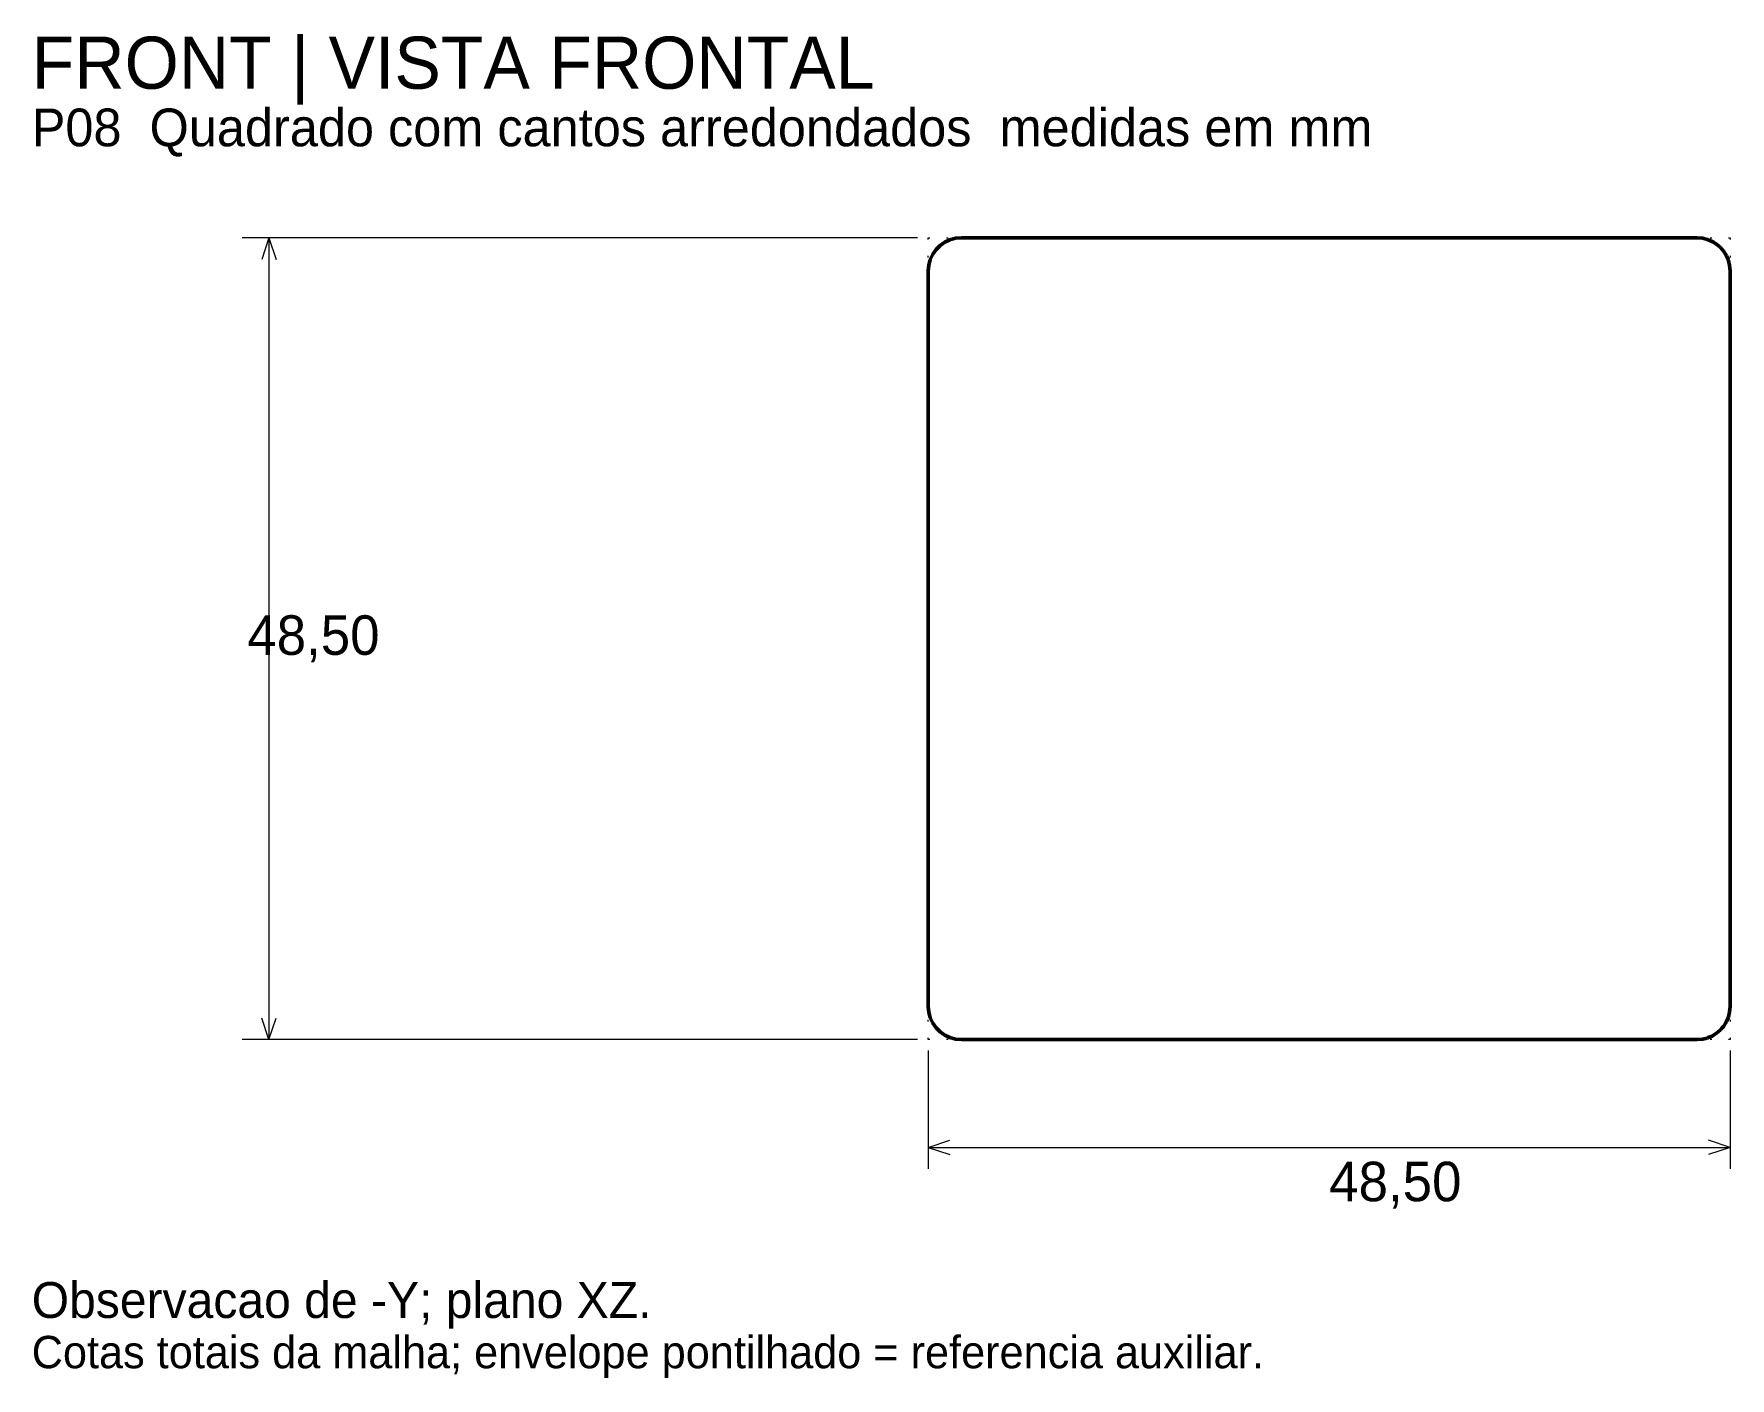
# Model space of a CAD drawing. Header units: millimetres. Extents: x 4 to 107, y 1 to 83.
import ezdxf

# ---------------------------------------------------------------- set-up
doc = ezdxf.new("R2010")
doc.units = ezdxf.units.MM
doc.linetypes.add('DOTTED', pattern=[1, 0, -1])
for name, color, linetype, lineweight in [('REFERENCE', 8, 'DOTTED', 13), ('TEXT', 7, 'CONTINUOUS', 18), ('THIN', 7, 'CONTINUOUS', 18), ('VISIBLE', 7, 'CONTINUOUS', 50)]:
    doc.layers.add(name, color=color, linetype=linetype, lineweight=lineweight)

msp = doc.modelspace()

# ---------------------------------------------------------------- linework, layer by layer
at = {"layer": 'REFERENCE'}
for p, q in [((58.36, 70.45), (106.86, 70.45)), ((58.36, 21.95), (58.36, 70.45)), ((106.86, 70.45), (106.86, 21.95)), ((106.86, 21.95), (58.36, 21.95))]:
    msp.add_line(p, q, dxfattribs=at)
at = {"layer": 'THIN'}
for p, q in [((57.71, 70.45), (16.85, 70.45)), ((18.48, 70.45), (18.04, 69.14)), ((18.48, 70.45), (18.48, 21.95)), ((18.48, 70.45), (18.91, 69.14)), ((18.48, 21.95), (18.04, 23.25)), ((18.48, 21.95), (18.91, 23.25)), ((57.71, 21.95), (16.85, 21.95)), ((58.36, 21.29), (58.36, 14.13)), ((106.86, 21.29), (106.86, 14.13)), ((58.36, 15.43), (59.66, 15.87)), ((58.36, 15.43), (106.86, 15.43)), ((58.36, 15.43), (59.66, 15)), ((106.86, 15.43), (105.55, 15.87)), ((106.86, 15.43), (105.55, 15))]:
    msp.add_line(p, q, dxfattribs=at)
at = {"layer": 'VISIBLE'}
for p, q in [((58.83, 69.73), (59.07, 69.98)), ((59.07, 69.98), (59.36, 70.18)), ((59.36, 70.18), (59.67, 70.33)), ((59.67, 70.33), (60.01, 70.42)), ((60.01, 70.42), (60.36, 70.45)), ((60.36, 70.45), (104.86, 70.45)), ((104.86, 70.45), (105.17, 70.42)), ((104.86, 70.45), (105.21, 70.42)), ((104.86, 70.45), (105.21, 70.42)), ((105.17, 70.42), (105.21, 70.42)), ((105.21, 70.42), (105.54, 70.33)), ((105.21, 70.42), (105.54, 70.33)), ((105.21, 70.42), (105.48, 70.35)), ((105.48, 70.35), (105.54, 70.33)), ((105.54, 70.33), (105.77, 70.23)), ((105.54, 70.33), (105.86, 70.18)), ((105.54, 70.33), (105.86, 70.18)), ((105.77, 70.23), (105.86, 70.18)), ((105.86, 70.18), (106.14, 69.98)), ((105.86, 70.18), (106.14, 69.98)), ((105.86, 70.18), (106.03, 70.06)), ((106.03, 70.06), (106.14, 69.98)), ((106.14, 69.98), (106.27, 69.86)), ((106.27, 69.86), (106.39, 69.73)), ((58.36, 68.45), (58.39, 68.79)), ((58.39, 68.79), (58.48, 69.13)), ((58.48, 69.13), (58.63, 69.45)), ((58.63, 69.45), (58.83, 69.73)), ((106.39, 69.73), (106.48, 69.62)), ((106.48, 69.62), (106.59, 69.45)), ((106.59, 69.45), (106.64, 69.35)), ((106.64, 69.35), (106.74, 69.13)), ((106.74, 69.13), (106.76, 69.06)), ((106.76, 69.06), (106.83, 68.79)), ((106.83, 68.79), (106.83, 68.76)), ((106.83, 68.76), (106.86, 68.45)), ((58.36, 23.95), (58.36, 68.45)), ((106.86, 23.95), (106.86, 68.45)), ((58.36, 23.95), (58.39, 23.6)), ((58.39, 23.6), (58.48, 23.26)), ((106.76, 23.33), (106.83, 23.6)), ((106.83, 23.63), (106.86, 23.95)), ((106.83, 23.6), (106.83, 23.63)), ((58.48, 23.26), (58.63, 22.95)), ((58.63, 22.95), (58.83, 22.66)), ((58.83, 22.66), (59.07, 22.41)), ((106.27, 22.53), (106.39, 22.66)), ((106.39, 22.66), (106.48, 22.77)), ((106.48, 22.77), (106.59, 22.95)), ((106.59, 22.95), (106.64, 23.04)), ((106.64, 23.04), (106.74, 23.26)), ((106.74, 23.26), (106.76, 23.33)), ((59.07, 22.41), (59.36, 22.21)), ((59.36, 22.21), (59.67, 22.07)), ((59.67, 22.07), (60.01, 21.98)), ((60.01, 21.98), (60.36, 21.95)), ((60.36, 21.95), (104.86, 21.95)), ((104.86, 21.95), (105.17, 21.97)), ((105.17, 21.97), (105.21, 21.98)), ((105.21, 21.98), (105.48, 22.04)), ((105.48, 22.04), (105.54, 22.07)), ((105.54, 22.07), (105.77, 22.16)), ((105.77, 22.16), (105.86, 22.21)), ((105.86, 22.21), (106.03, 22.33)), ((106.03, 22.33), (106.14, 22.41)), ((106.14, 22.41), (106.27, 22.53))]:
    msp.add_line(p, q, dxfattribs=at)

# ---------------------------------------------------------------- texts
at = {"layer": 'TEXT'}
for s, height, p in [('FRONT | VISTA FRONTAL', 3.1522, (4.13, 79.46)), ('P08  Quadrado com cantos arredondados  medidas em mm', 2.2826, (4.13, 75.98)), ('48,50', 2.391, (17.17, 45.22)), ('48,50', 2.391, (82.61, 12.17)), ('Observacao de -Y; plano XZ.', 2.1739, (4.13, 5.11)), ('Cotas totais da malha; envelope pontilhado = referencia auxiliar.', 1.9565, (4.13, 2.07))]:
    msp.add_text(s, height=height, dxfattribs=at).set_placement(p)

doc.saveas('drawing.dxf')
